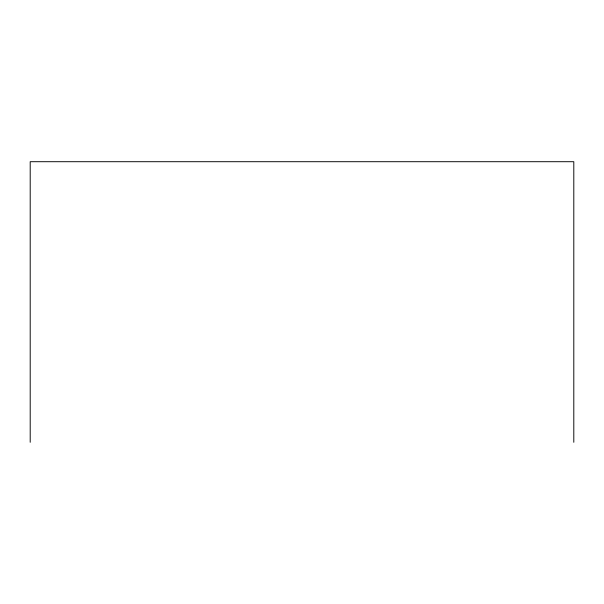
<?xml version="1.0" encoding="UTF-8"?>
<svg xmlns="http://www.w3.org/2000/svg" width="604" height="604" viewBox="0 0 604 604"><rect width="100%" height="100%" fill="white"/><g stroke="black" fill="none" stroke-linecap="round" stroke-linejoin="round"><path stroke-width="0.91" d="M573.8 442.294L573.8 161.706L30.2 161.706L30.2 442.294"/></g></svg>
